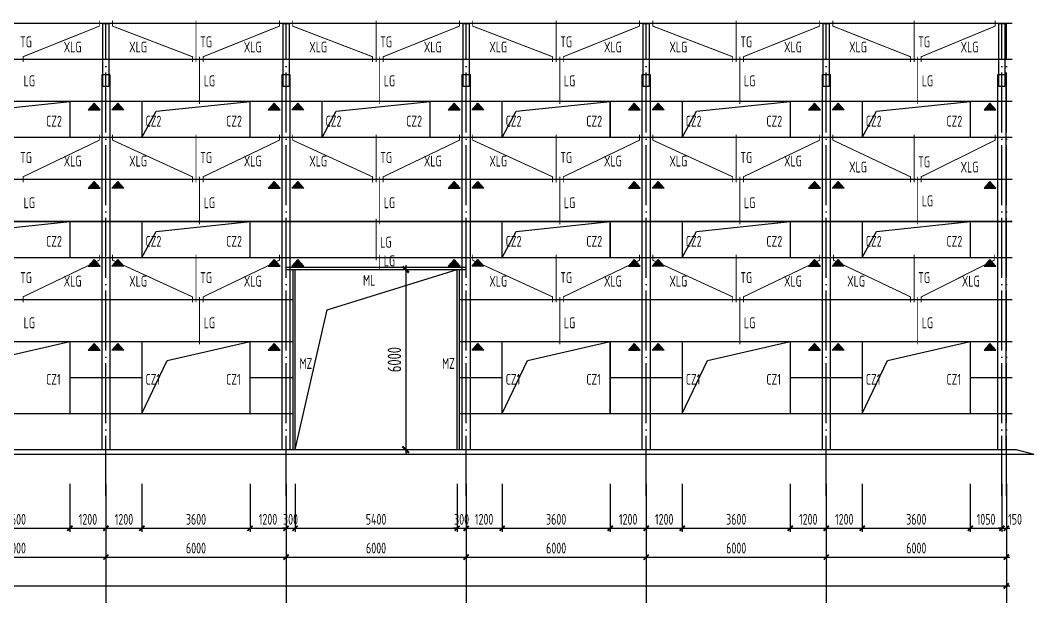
# Model space of a CAD drawing. Extents: x -1389621 to 57380, y -92505 to 283644.
# Drawn here: x 4482 to 38249, y 82884 to 102291 of the extents above; entities that cross this region are included whole.
import ezdxf

# ---------------------------------------------------------------- set-up
doc = ezdxf.new("R2010")
doc.units = 0
doc.header["$LTSCALE"] = 100
doc.header["$MEASUREMENT"] = 0
doc.linetypes.add('DOTE', pattern=[2.42, 2, -0.2, 0.02, -0.2])
doc.layers.get('0').update_dxf_attribs({"linetype": 'CONTINUOUS'})
doc.layers.get('Defpoints').update_dxf_attribs({"linetype": 'CONTINUOUS'})
for name, color, linetype in [('AXIS', 3, 'CONTINUOUS'), ('DIM', 3, 'CONTINUOUS'), ('DOTE', 1, 'DOTE'), ('PUB_DIM', 3, 'CONTINUOUS'), ('TC', 151, 'CONTINUOUS'), ('构件号', 1, 'CONTINUOUS'), ('柱子', 3, 'CONTINUOUS'), ('梁', 4, 'CONTINUOUS'), ('系杆支撑', 2, 'CONTINUOUS')]:
    doc.layers.add(name, color=color, linetype=linetype)
doc.layers.add('数字', color=3, linetype='CONTINUOUS', lineweight=20)
doc.styles.add('TSSD_Dimension', font='tssdeng.shx', dxfattribs={"width": 0.7, "bigfont": 'hztxt.shx'})
doc.styles.add('TSSD_REIN', font='Tssdeng.shx', dxfattribs={"width": 0.7, "bigfont": 'hztxt.shx'})
doc.dimstyles.new('TSSD_100_100', dxfattribs={"dimtxt": 300, "dimasz": 100, "dimexe": 100, "dimexo": 250, "dimgap": 100, "dimtad": 1, "dimdec": 0, "dimzin": 0, "dimdsep": 46, "dimtxsty": 'TSSD_Dimension', "dimblk": 'ARCHTICK', "dimblk1": 'ARCHTICK', "dimblk2": 'ARCHTICK', "dimcen": 0, "dimdle": 100, "dimclrt": 7, "dimadec": 0, "dimazin": 0, "dimtfac": 1, "dimtdec": 0, "dimtix": 1, "dimtmove": 2, "dimatfit": 3, "dimfxl": 0, "dimtolj": 1, "dimtzin": 0, "dimarcsym": 0})

# ---------------------------------------------------------------- blocks, each defined once
blk = doc.blocks.new('_ArchTick')
at = {"color": 0, "linetype": 'ByBlock'}
blk.add_lwpolyline([(-0.71, -0.71, 0.5, 0.5, 0), (0.71, 0.71, 0.5, 0.5, 0)], format="xyseb", dxfattribs=at)
blk = doc.blocks.new('*D176')
at = {"layer": 'Defpoints', "color": 0, "ltscale": 100}
for p in [(1337, 86690), (7337, 86690), (7337, 84405)]:
    blk.add_point(p, dxfattribs=at)
at = {"layer": 'DIM', "color": 0, "lineweight": -2, "ltscale": 100}
for p, q in [((1337, 86390), (1337, 84285)), ((7337, 86390), (7337, 84285)), ((1217, 84405), (7457, 84405))]:
    blk.add_line(p, q, dxfattribs=at)
at = {"layer": 'DIM', "color": 0, "lineweight": -2, "ltscale": 100, "xscale": 120, "yscale": 120, "zscale": 120, "rotation": 180}
blk.add_blockref('_ArchTick', (1337, 84405), dxfattribs=at)
at = {"layer": 'DIM', "color": 0, "lineweight": -2, "ltscale": 100, "xscale": 120, "yscale": 120, "zscale": 120}
blk.add_blockref('_ArchTick', (7337, 84405), dxfattribs=at)
at = {"layer": 'DIM', "color": 7, "ltscale": 100, "insert": (4337, 84705), "char_height": 360, "attachment_point": 5, "style": 'TSSD_Dimension'}
blk.add_mtext('\\A1;6000', dxfattribs=at)
blk = doc.blocks.new('*D177')
at = {"layer": 'Defpoints', "color": 0, "ltscale": 100}
for p in [(7337, 86690), (13337, 86690), (13337, 84405)]:
    blk.add_point(p, dxfattribs=at)
at = {"layer": 'DIM', "color": 0, "lineweight": -2, "ltscale": 100}
for p, q in [((7337, 86390), (7337, 84285)), ((13337, 86390), (13337, 84285)), ((7217, 84405), (13457, 84405))]:
    blk.add_line(p, q, dxfattribs=at)
at = {"layer": 'DIM', "color": 0, "lineweight": -2, "ltscale": 100, "xscale": 120, "yscale": 120, "zscale": 120, "rotation": 180}
blk.add_blockref('_ArchTick', (7337, 84405), dxfattribs=at)
at = {"layer": 'DIM', "color": 0, "lineweight": -2, "ltscale": 100, "xscale": 120, "yscale": 120, "zscale": 120}
blk.add_blockref('_ArchTick', (13337, 84405), dxfattribs=at)
at = {"layer": 'DIM', "color": 7, "ltscale": 100, "insert": (10337, 84705), "char_height": 360, "attachment_point": 5, "style": 'TSSD_Dimension'}
blk.add_mtext('\\A1;6000', dxfattribs=at)
blk = doc.blocks.new('*D178')
at = {"layer": 'Defpoints', "color": 0, "ltscale": 100}
for p in [(13337, 86690), (19337, 86690), (19337, 84405)]:
    blk.add_point(p, dxfattribs=at)
at = {"layer": 'DIM', "color": 0, "lineweight": -2, "ltscale": 100}
for p, q in [((13337, 86390), (13337, 84285)), ((19337, 86390), (19337, 84285)), ((13217, 84405), (19457, 84405))]:
    blk.add_line(p, q, dxfattribs=at)
at = {"layer": 'DIM', "color": 0, "lineweight": -2, "ltscale": 100, "xscale": 120, "yscale": 120, "zscale": 120, "rotation": 180}
blk.add_blockref('_ArchTick', (13337, 84405), dxfattribs=at)
at = {"layer": 'DIM', "color": 0, "lineweight": -2, "ltscale": 100, "xscale": 120, "yscale": 120, "zscale": 120}
blk.add_blockref('_ArchTick', (19337, 84405), dxfattribs=at)
at = {"layer": 'DIM', "color": 7, "ltscale": 100, "insert": (16337, 84705), "char_height": 360, "attachment_point": 5, "style": 'TSSD_Dimension'}
blk.add_mtext('\\A1;6000', dxfattribs=at)
blk = doc.blocks.new('*D179')
at = {"layer": 'Defpoints', "color": 0, "ltscale": 100}
for p in [(19337, 86690), (25337, 86690), (25337, 84405)]:
    blk.add_point(p, dxfattribs=at)
at = {"layer": 'DIM', "color": 0, "lineweight": -2, "ltscale": 100}
for p, q in [((19337, 86390), (19337, 84285)), ((25337, 86390), (25337, 84285)), ((19217, 84405), (25457, 84405))]:
    blk.add_line(p, q, dxfattribs=at)
at = {"layer": 'DIM', "color": 0, "lineweight": -2, "ltscale": 100, "xscale": 120, "yscale": 120, "zscale": 120, "rotation": 180}
blk.add_blockref('_ArchTick', (19337, 84405), dxfattribs=at)
at = {"layer": 'DIM', "color": 0, "lineweight": -2, "ltscale": 100, "xscale": 120, "yscale": 120, "zscale": 120}
blk.add_blockref('_ArchTick', (25337, 84405), dxfattribs=at)
at = {"layer": 'DIM', "color": 7, "ltscale": 100, "insert": (22337, 84705), "char_height": 360, "attachment_point": 5, "style": 'TSSD_Dimension'}
blk.add_mtext('\\A1;6000', dxfattribs=at)
blk = doc.blocks.new('*D180')
at = {"layer": 'Defpoints', "color": 0, "ltscale": 100}
for p in [(25337, 86690), (31337, 86690), (31337, 84405)]:
    blk.add_point(p, dxfattribs=at)
at = {"layer": 'DIM', "color": 0, "lineweight": -2, "ltscale": 100}
for p, q in [((25337, 86390), (25337, 84285)), ((31337, 86390), (31337, 84285)), ((25217, 84405), (31457, 84405))]:
    blk.add_line(p, q, dxfattribs=at)
at = {"layer": 'DIM', "color": 0, "lineweight": -2, "ltscale": 100, "xscale": 120, "yscale": 120, "zscale": 120, "rotation": 180}
blk.add_blockref('_ArchTick', (25337, 84405), dxfattribs=at)
at = {"layer": 'DIM', "color": 0, "lineweight": -2, "ltscale": 100, "xscale": 120, "yscale": 120, "zscale": 120}
blk.add_blockref('_ArchTick', (31337, 84405), dxfattribs=at)
at = {"layer": 'DIM', "color": 7, "ltscale": 100, "insert": (28337, 84705), "char_height": 360, "attachment_point": 5, "style": 'TSSD_Dimension'}
blk.add_mtext('\\A1;6000', dxfattribs=at)
blk = doc.blocks.new('*D181')
at = {"layer": 'Defpoints', "color": 0, "ltscale": 100}
for p in [(31337, 86690), (37337, 86690), (37337, 84405)]:
    blk.add_point(p, dxfattribs=at)
at = {"layer": 'DIM', "color": 0, "lineweight": -2, "ltscale": 100}
for p, q in [((31337, 86390), (31337, 84285)), ((37337, 86390), (37337, 84285)), ((31217, 84405), (37457, 84405))]:
    blk.add_line(p, q, dxfattribs=at)
at = {"layer": 'DIM', "color": 0, "lineweight": -2, "ltscale": 100, "xscale": 120, "yscale": 120, "zscale": 120, "rotation": 180}
blk.add_blockref('_ArchTick', (31337, 84405), dxfattribs=at)
at = {"layer": 'DIM', "color": 0, "lineweight": -2, "ltscale": 100, "xscale": 120, "yscale": 120, "zscale": 120}
blk.add_blockref('_ArchTick', (37337, 84405), dxfattribs=at)
at = {"layer": 'DIM', "color": 7, "ltscale": 100, "insert": (34337, 84705), "char_height": 360, "attachment_point": 5, "style": 'TSSD_Dimension'}
blk.add_mtext('\\A1;6000', dxfattribs=at)
blk = doc.blocks.new('*D182')
at = {"layer": 'Defpoints', "color": 0, "ltscale": 100}
for p in [(-34663, 86930), (37337, 86930), (37337, 83445)]:
    blk.add_point(p, dxfattribs=at)
at = {"layer": 'DIM', "color": 0, "lineweight": -2, "ltscale": 100}
for p, q in [((-34663, 86630), (-34663, 83325)), ((37337, 86630), (37337, 83325)), ((-34783, 83445), (37457, 83445))]:
    blk.add_line(p, q, dxfattribs=at)
at = {"layer": 'DIM', "color": 0, "lineweight": -2, "ltscale": 100, "xscale": 120, "yscale": 120, "zscale": 120, "rotation": 180}
blk.add_blockref('_ArchTick', (-34663, 83445), dxfattribs=at)
at = {"layer": 'DIM', "color": 0, "lineweight": -2, "ltscale": 100, "xscale": 120, "yscale": 120, "zscale": 120}
blk.add_blockref('_ArchTick', (37337, 83445), dxfattribs=at)
at = {"layer": 'DIM', "color": 7, "ltscale": 100, "insert": (1337, 83745), "char_height": 360, "attachment_point": 5, "style": 'TSSD_Dimension'}
blk.add_mtext('\\A1;72000', dxfattribs=at)
blk = doc.blocks.new('*D183')
at = {"layer": 'Defpoints', "color": 0, "ltscale": 100}
for p in [(37187, 87150), (37337, 87150), (37337, 85365)]:
    blk.add_point(p, dxfattribs=at)
at = {"layer": 'DIM', "color": 0, "lineweight": -2, "ltscale": 100}
for p, q in [((37187, 86850), (37187, 85245)), ((37337, 86850), (37337, 85245)), ((37187, 85365), (37067, 85365)), ((37187, 85365), (37337, 85365)), ((37337, 85365), (37457, 85365))]:
    blk.add_line(p, q, dxfattribs=at)
at = {"layer": 'DIM', "color": 0, "lineweight": -2, "ltscale": 100, "xscale": 120, "yscale": 120, "zscale": 120}
blk.add_blockref('_ArchTick', (37187, 85365), dxfattribs=at)
at = {"layer": 'DIM', "color": 0, "lineweight": -2, "ltscale": 100, "xscale": 120, "yscale": 120, "zscale": 120, "rotation": 180}
blk.add_blockref('_ArchTick', (37337, 85365), dxfattribs=at)
at = {"layer": 'DIM', "color": 7, "ltscale": 100, "insert": (37627, 85665), "char_height": 360, "attachment_point": 5, "style": 'TSSD_Dimension'}
blk.add_mtext('\\A1;150', dxfattribs=at)
blk = doc.blocks.new('*D216')
at = {"layer": 'Defpoints', "color": 0, "ltscale": 100}
for p in [(2537, 87150), (6137, 87150), (6137, 85365)]:
    blk.add_point(p, dxfattribs=at)
at = {"layer": 'DIM', "color": 0, "lineweight": -2, "ltscale": 100}
for p, q in [((2537, 86850), (2537, 85245)), ((6137, 86850), (6137, 85245)), ((2417, 85365), (6257, 85365))]:
    blk.add_line(p, q, dxfattribs=at)
at = {"layer": 'DIM', "color": 0, "lineweight": -2, "ltscale": 100, "xscale": 120, "yscale": 120, "zscale": 120, "rotation": 180}
blk.add_blockref('_ArchTick', (2537, 85365), dxfattribs=at)
at = {"layer": 'DIM', "color": 0, "lineweight": -2, "ltscale": 100, "xscale": 120, "yscale": 120, "zscale": 120}
blk.add_blockref('_ArchTick', (6137, 85365), dxfattribs=at)
at = {"layer": 'DIM', "color": 7, "ltscale": 100, "insert": (4337, 85665), "char_height": 360, "attachment_point": 5, "style": 'TSSD_Dimension'}
blk.add_mtext('\\A1;3600', dxfattribs=at)
blk = doc.blocks.new('*D217')
at = {"layer": 'Defpoints', "color": 0, "ltscale": 100}
for p in [(6137, 87150), (7337, 87150), (7337, 85365)]:
    blk.add_point(p, dxfattribs=at)
at = {"layer": 'DIM', "color": 0, "lineweight": -2, "ltscale": 100}
for p, q in [((6137, 86850), (6137, 85245)), ((7337, 86850), (7337, 85245)), ((6017, 85365), (7457, 85365))]:
    blk.add_line(p, q, dxfattribs=at)
at = {"layer": 'DIM', "color": 0, "lineweight": -2, "ltscale": 100, "xscale": 120, "yscale": 120, "zscale": 120, "rotation": 180}
blk.add_blockref('_ArchTick', (6137, 85365), dxfattribs=at)
at = {"layer": 'DIM', "color": 0, "lineweight": -2, "ltscale": 100, "xscale": 120, "yscale": 120, "zscale": 120}
blk.add_blockref('_ArchTick', (7337, 85365), dxfattribs=at)
at = {"layer": 'DIM', "color": 7, "ltscale": 100, "insert": (6737, 85665), "char_height": 360, "attachment_point": 5, "style": 'TSSD_Dimension'}
blk.add_mtext('\\A1;1200', dxfattribs=at)
blk = doc.blocks.new('*D218')
at = {"layer": 'Defpoints', "color": 0, "ltscale": 100}
for p in [(7337, 87150), (8537, 87150), (8537, 85365)]:
    blk.add_point(p, dxfattribs=at)
at = {"layer": 'DIM', "color": 0, "lineweight": -2, "ltscale": 100}
for p, q in [((7337, 86850), (7337, 85245)), ((8537, 86850), (8537, 85245)), ((7217, 85365), (8657, 85365))]:
    blk.add_line(p, q, dxfattribs=at)
at = {"layer": 'DIM', "color": 0, "lineweight": -2, "ltscale": 100, "xscale": 120, "yscale": 120, "zscale": 120, "rotation": 180}
blk.add_blockref('_ArchTick', (7337, 85365), dxfattribs=at)
at = {"layer": 'DIM', "color": 0, "lineweight": -2, "ltscale": 100, "xscale": 120, "yscale": 120, "zscale": 120}
blk.add_blockref('_ArchTick', (8537, 85365), dxfattribs=at)
at = {"layer": 'DIM', "color": 7, "ltscale": 100, "insert": (7937, 85665), "char_height": 360, "attachment_point": 5, "style": 'TSSD_Dimension'}
blk.add_mtext('\\A1;1200', dxfattribs=at)
blk = doc.blocks.new('*D219')
at = {"layer": 'Defpoints', "color": 0, "ltscale": 100}
for p in [(8537, 87150), (12137, 87150), (12137, 85365)]:
    blk.add_point(p, dxfattribs=at)
at = {"layer": 'DIM', "color": 0, "lineweight": -2, "ltscale": 100}
for p, q in [((8537, 86850), (8537, 85245)), ((12137, 86850), (12137, 85245)), ((8417, 85365), (12257, 85365))]:
    blk.add_line(p, q, dxfattribs=at)
at = {"layer": 'DIM', "color": 0, "lineweight": -2, "ltscale": 100, "xscale": 120, "yscale": 120, "zscale": 120, "rotation": 180}
blk.add_blockref('_ArchTick', (8537, 85365), dxfattribs=at)
at = {"layer": 'DIM', "color": 0, "lineweight": -2, "ltscale": 100, "xscale": 120, "yscale": 120, "zscale": 120}
blk.add_blockref('_ArchTick', (12137, 85365), dxfattribs=at)
at = {"layer": 'DIM', "color": 7, "ltscale": 100, "insert": (10337, 85665), "char_height": 360, "attachment_point": 5, "style": 'TSSD_Dimension'}
blk.add_mtext('\\A1;3600', dxfattribs=at)
blk = doc.blocks.new('*D220')
at = {"layer": 'Defpoints', "color": 0, "ltscale": 100}
for p in [(12137, 87150), (13337, 87150), (13337, 85365)]:
    blk.add_point(p, dxfattribs=at)
at = {"layer": 'DIM', "color": 0, "lineweight": -2, "ltscale": 100}
for p, q in [((12137, 86850), (12137, 85245)), ((13337, 86850), (13337, 85245)), ((12017, 85365), (13457, 85365))]:
    blk.add_line(p, q, dxfattribs=at)
at = {"layer": 'DIM', "color": 0, "lineweight": -2, "ltscale": 100, "xscale": 120, "yscale": 120, "zscale": 120, "rotation": 180}
blk.add_blockref('_ArchTick', (12137, 85365), dxfattribs=at)
at = {"layer": 'DIM', "color": 0, "lineweight": -2, "ltscale": 100, "xscale": 120, "yscale": 120, "zscale": 120}
blk.add_blockref('_ArchTick', (13337, 85365), dxfattribs=at)
at = {"layer": 'DIM', "color": 7, "ltscale": 100, "insert": (12737, 85665), "char_height": 360, "attachment_point": 5, "style": 'TSSD_Dimension'}
blk.add_mtext('\\A1;1200', dxfattribs=at)
blk = doc.blocks.new('*D221')
at = {"layer": 'Defpoints', "color": 0, "ltscale": 100}
for p in [(13337, 87150), (13637, 87150), (13637, 85365)]:
    blk.add_point(p, dxfattribs=at)
at = {"layer": 'DIM', "color": 0, "lineweight": -2, "ltscale": 100}
for p, q in [((13337, 86850), (13337, 85245)), ((13637, 86850), (13637, 85245)), ((13337, 85365), (13217, 85365)), ((13337, 85365), (13637, 85365)), ((13637, 85365), (13757, 85365))]:
    blk.add_line(p, q, dxfattribs=at)
at = {"layer": 'DIM', "color": 0, "lineweight": -2, "ltscale": 100, "xscale": 120, "yscale": 120, "zscale": 120}
blk.add_blockref('_ArchTick', (13337, 85365), dxfattribs=at)
at = {"layer": 'DIM', "color": 0, "lineweight": -2, "ltscale": 100, "xscale": 120, "yscale": 120, "zscale": 120, "rotation": 180}
blk.add_blockref('_ArchTick', (13637, 85365), dxfattribs=at)
at = {"layer": 'DIM', "color": 7, "ltscale": 100, "insert": (13487, 85665), "char_height": 360, "attachment_point": 5, "style": 'TSSD_Dimension'}
blk.add_mtext('\\A1;300', dxfattribs=at)
blk = doc.blocks.new('*D222')
at = {"layer": 'Defpoints', "color": 0, "ltscale": 100}
for p in [(13637, 87150), (19037, 87150), (19037, 85365)]:
    blk.add_point(p, dxfattribs=at)
at = {"layer": 'DIM', "color": 0, "lineweight": -2, "ltscale": 100}
for p, q in [((13637, 86850), (13637, 85245)), ((19037, 86850), (19037, 85245)), ((13517, 85365), (19157, 85365))]:
    blk.add_line(p, q, dxfattribs=at)
at = {"layer": 'DIM', "color": 0, "lineweight": -2, "ltscale": 100, "xscale": 120, "yscale": 120, "zscale": 120, "rotation": 180}
blk.add_blockref('_ArchTick', (13637, 85365), dxfattribs=at)
at = {"layer": 'DIM', "color": 0, "lineweight": -2, "ltscale": 100, "xscale": 120, "yscale": 120, "zscale": 120}
blk.add_blockref('_ArchTick', (19037, 85365), dxfattribs=at)
at = {"layer": 'DIM', "color": 7, "ltscale": 100, "insert": (16337, 85665), "char_height": 360, "attachment_point": 5, "style": 'TSSD_Dimension'}
blk.add_mtext('\\A1;5400', dxfattribs=at)
blk = doc.blocks.new('*D223')
at = {"layer": 'Defpoints', "color": 0, "ltscale": 100}
for p in [(19037, 87150), (19337, 87150), (19337, 85365)]:
    blk.add_point(p, dxfattribs=at)
at = {"layer": 'DIM', "color": 0, "lineweight": -2, "ltscale": 100}
for p, q in [((19037, 86850), (19037, 85245)), ((19337, 86850), (19337, 85245)), ((19037, 85365), (18917, 85365)), ((19037, 85365), (19337, 85365)), ((19337, 85365), (19457, 85365))]:
    blk.add_line(p, q, dxfattribs=at)
at = {"layer": 'DIM', "color": 0, "lineweight": -2, "ltscale": 100, "xscale": 120, "yscale": 120, "zscale": 120}
blk.add_blockref('_ArchTick', (19037, 85365), dxfattribs=at)
at = {"layer": 'DIM', "color": 0, "lineweight": -2, "ltscale": 100, "xscale": 120, "yscale": 120, "zscale": 120, "rotation": 180}
blk.add_blockref('_ArchTick', (19337, 85365), dxfattribs=at)
at = {"layer": 'DIM', "color": 7, "ltscale": 100, "insert": (19187, 85665), "char_height": 360, "attachment_point": 5, "style": 'TSSD_Dimension'}
blk.add_mtext('\\A1;300', dxfattribs=at)
blk = doc.blocks.new('*D224')
at = {"layer": 'Defpoints', "color": 0, "ltscale": 100}
for p in [(19337, 87150), (20537, 87150), (20537, 85365)]:
    blk.add_point(p, dxfattribs=at)
at = {"layer": 'DIM', "color": 0, "lineweight": -2, "ltscale": 100}
for p, q in [((19337, 86850), (19337, 85245)), ((20537, 86850), (20537, 85245)), ((19217, 85365), (20657, 85365))]:
    blk.add_line(p, q, dxfattribs=at)
at = {"layer": 'DIM', "color": 0, "lineweight": -2, "ltscale": 100, "xscale": 120, "yscale": 120, "zscale": 120, "rotation": 180}
blk.add_blockref('_ArchTick', (19337, 85365), dxfattribs=at)
at = {"layer": 'DIM', "color": 0, "lineweight": -2, "ltscale": 100, "xscale": 120, "yscale": 120, "zscale": 120}
blk.add_blockref('_ArchTick', (20537, 85365), dxfattribs=at)
at = {"layer": 'DIM', "color": 7, "ltscale": 100, "insert": (19937, 85665), "char_height": 360, "attachment_point": 5, "style": 'TSSD_Dimension'}
blk.add_mtext('\\A1;1200', dxfattribs=at)
blk = doc.blocks.new('*D225')
at = {"layer": 'Defpoints', "color": 0, "ltscale": 100}
for p in [(20537, 87150), (24137, 87150), (24137, 85365)]:
    blk.add_point(p, dxfattribs=at)
at = {"layer": 'DIM', "color": 0, "lineweight": -2, "ltscale": 100}
for p, q in [((20537, 86850), (20537, 85245)), ((24137, 86850), (24137, 85245)), ((20417, 85365), (24257, 85365))]:
    blk.add_line(p, q, dxfattribs=at)
at = {"layer": 'DIM', "color": 0, "lineweight": -2, "ltscale": 100, "xscale": 120, "yscale": 120, "zscale": 120, "rotation": 180}
blk.add_blockref('_ArchTick', (20537, 85365), dxfattribs=at)
at = {"layer": 'DIM', "color": 0, "lineweight": -2, "ltscale": 100, "xscale": 120, "yscale": 120, "zscale": 120}
blk.add_blockref('_ArchTick', (24137, 85365), dxfattribs=at)
at = {"layer": 'DIM', "color": 7, "ltscale": 100, "insert": (22337, 85665), "char_height": 360, "attachment_point": 5, "style": 'TSSD_Dimension'}
blk.add_mtext('\\A1;3600', dxfattribs=at)
blk = doc.blocks.new('*D226')
at = {"layer": 'Defpoints', "color": 0, "ltscale": 100}
for p in [(24137, 87150), (25337, 87150), (25337, 85365)]:
    blk.add_point(p, dxfattribs=at)
at = {"layer": 'DIM', "color": 0, "lineweight": -2, "ltscale": 100}
for p, q in [((24137, 86850), (24137, 85245)), ((25337, 86850), (25337, 85245)), ((24017, 85365), (25457, 85365))]:
    blk.add_line(p, q, dxfattribs=at)
at = {"layer": 'DIM', "color": 0, "lineweight": -2, "ltscale": 100, "xscale": 120, "yscale": 120, "zscale": 120, "rotation": 180}
blk.add_blockref('_ArchTick', (24137, 85365), dxfattribs=at)
at = {"layer": 'DIM', "color": 0, "lineweight": -2, "ltscale": 100, "xscale": 120, "yscale": 120, "zscale": 120}
blk.add_blockref('_ArchTick', (25337, 85365), dxfattribs=at)
at = {"layer": 'DIM', "color": 7, "ltscale": 100, "insert": (24737, 85665), "char_height": 360, "attachment_point": 5, "style": 'TSSD_Dimension'}
blk.add_mtext('\\A1;1200', dxfattribs=at)
blk = doc.blocks.new('*D227')
at = {"layer": 'Defpoints', "color": 0, "ltscale": 100}
for p in [(25337, 87150), (26537, 87150), (26537, 85365)]:
    blk.add_point(p, dxfattribs=at)
at = {"layer": 'DIM', "color": 0, "lineweight": -2, "ltscale": 100}
for p, q in [((25337, 86850), (25337, 85245)), ((26537, 86850), (26537, 85245)), ((25217, 85365), (26657, 85365))]:
    blk.add_line(p, q, dxfattribs=at)
at = {"layer": 'DIM', "color": 0, "lineweight": -2, "ltscale": 100, "xscale": 120, "yscale": 120, "zscale": 120, "rotation": 180}
blk.add_blockref('_ArchTick', (25337, 85365), dxfattribs=at)
at = {"layer": 'DIM', "color": 0, "lineweight": -2, "ltscale": 100, "xscale": 120, "yscale": 120, "zscale": 120}
blk.add_blockref('_ArchTick', (26537, 85365), dxfattribs=at)
at = {"layer": 'DIM', "color": 7, "ltscale": 100, "insert": (25937, 85665), "char_height": 360, "attachment_point": 5, "style": 'TSSD_Dimension'}
blk.add_mtext('\\A1;1200', dxfattribs=at)
blk = doc.blocks.new('*D228')
at = {"layer": 'Defpoints', "color": 0, "ltscale": 100}
for p in [(26537, 87150), (30137, 87150), (30137, 85365)]:
    blk.add_point(p, dxfattribs=at)
at = {"layer": 'DIM', "color": 0, "lineweight": -2, "ltscale": 100}
for p, q in [((26537, 86850), (26537, 85245)), ((30137, 86850), (30137, 85245)), ((26417, 85365), (30257, 85365))]:
    blk.add_line(p, q, dxfattribs=at)
at = {"layer": 'DIM', "color": 0, "lineweight": -2, "ltscale": 100, "xscale": 120, "yscale": 120, "zscale": 120, "rotation": 180}
blk.add_blockref('_ArchTick', (26537, 85365), dxfattribs=at)
at = {"layer": 'DIM', "color": 0, "lineweight": -2, "ltscale": 100, "xscale": 120, "yscale": 120, "zscale": 120}
blk.add_blockref('_ArchTick', (30137, 85365), dxfattribs=at)
at = {"layer": 'DIM', "color": 7, "ltscale": 100, "insert": (28337, 85665), "char_height": 360, "attachment_point": 5, "style": 'TSSD_Dimension'}
blk.add_mtext('\\A1;3600', dxfattribs=at)
blk = doc.blocks.new('*D229')
at = {"layer": 'Defpoints', "color": 0, "ltscale": 100}
for p in [(30137, 87150), (31337, 87150), (31337, 85365)]:
    blk.add_point(p, dxfattribs=at)
at = {"layer": 'DIM', "color": 0, "lineweight": -2, "ltscale": 100}
for p, q in [((30137, 86850), (30137, 85245)), ((31337, 86850), (31337, 85245)), ((30017, 85365), (31457, 85365))]:
    blk.add_line(p, q, dxfattribs=at)
at = {"layer": 'DIM', "color": 0, "lineweight": -2, "ltscale": 100, "xscale": 120, "yscale": 120, "zscale": 120, "rotation": 180}
blk.add_blockref('_ArchTick', (30137, 85365), dxfattribs=at)
at = {"layer": 'DIM', "color": 0, "lineweight": -2, "ltscale": 100, "xscale": 120, "yscale": 120, "zscale": 120}
blk.add_blockref('_ArchTick', (31337, 85365), dxfattribs=at)
at = {"layer": 'DIM', "color": 7, "ltscale": 100, "insert": (30737, 85665), "char_height": 360, "attachment_point": 5, "style": 'TSSD_Dimension'}
blk.add_mtext('\\A1;1200', dxfattribs=at)
blk = doc.blocks.new('A$C79605478')
at = {"layer": 'PUB_DIM', "linetype": 'Continuous'}
blk.add_hatch(color=6, dxfattribs=at).paths.add_polyline_path([(397, 0), (198, 223), (0, 0)])
at = {"layer": 'PUB_DIM', "color": 6, "linetype": 'Continuous'}
blk.add_lwpolyline([(397, 0), (198, 223), (0, 0)], close=True, dxfattribs=at)
blk = doc.blocks.new('*D2803')
at = {"layer": 'Defpoints', "color": 0, "ltscale": 100}
for p in [(36137, 87150), (37187, 87150), (37187, 85365)]:
    blk.add_point(p, dxfattribs=at)
at = {"layer": 'DIM', "color": 0, "lineweight": -2, "ltscale": 100}
for p, q in [((36137, 86850), (36137, 85245)), ((37187, 86850), (37187, 85245)), ((36017, 85365), (37307, 85365))]:
    blk.add_line(p, q, dxfattribs=at)
at = {"layer": 'DIM', "color": 0, "lineweight": -2, "ltscale": 100, "xscale": 120, "yscale": 120, "zscale": 120, "rotation": 180}
blk.add_blockref('_ArchTick', (36137, 85365), dxfattribs=at)
at = {"layer": 'DIM', "color": 0, "lineweight": -2, "ltscale": 100, "xscale": 120, "yscale": 120, "zscale": 120}
blk.add_blockref('_ArchTick', (37187, 85365), dxfattribs=at)
at = {"layer": 'DIM', "color": 7, "ltscale": 100, "insert": (36662, 85665), "char_height": 360, "attachment_point": 5, "style": 'TSSD_Dimension'}
blk.add_mtext('\\A1;1050', dxfattribs=at)
blk = doc.blocks.new('*D2804')
at = {"layer": 'Defpoints', "color": 0, "ltscale": 100}
for p in [(32537, 87150), (36137, 87150), (36137, 85365)]:
    blk.add_point(p, dxfattribs=at)
at = {"layer": 'DIM', "color": 0, "lineweight": -2, "ltscale": 100}
for p, q in [((32537, 86850), (32537, 85245)), ((36137, 86850), (36137, 85245)), ((32417, 85365), (36257, 85365))]:
    blk.add_line(p, q, dxfattribs=at)
at = {"layer": 'DIM', "color": 0, "lineweight": -2, "ltscale": 100, "xscale": 120, "yscale": 120, "zscale": 120, "rotation": 180}
blk.add_blockref('_ArchTick', (32537, 85365), dxfattribs=at)
at = {"layer": 'DIM', "color": 0, "lineweight": -2, "ltscale": 100, "xscale": 120, "yscale": 120, "zscale": 120}
blk.add_blockref('_ArchTick', (36137, 85365), dxfattribs=at)
at = {"layer": 'DIM', "color": 7, "ltscale": 100, "insert": (34337, 85665), "char_height": 360, "attachment_point": 5, "style": 'TSSD_Dimension'}
blk.add_mtext('\\A1;3600', dxfattribs=at)
blk = doc.blocks.new('*D2805')
at = {"layer": 'Defpoints', "color": 0, "ltscale": 100}
for p in [(31337, 87150), (32537, 87150), (32537, 85365)]:
    blk.add_point(p, dxfattribs=at)
at = {"layer": 'DIM', "color": 0, "lineweight": -2, "ltscale": 100}
for p, q in [((31337, 86850), (31337, 85245)), ((32537, 86850), (32537, 85245)), ((31217, 85365), (32657, 85365))]:
    blk.add_line(p, q, dxfattribs=at)
at = {"layer": 'DIM', "color": 0, "lineweight": -2, "ltscale": 100, "xscale": 120, "yscale": 120, "zscale": 120, "rotation": 180}
blk.add_blockref('_ArchTick', (31337, 85365), dxfattribs=at)
at = {"layer": 'DIM', "color": 0, "lineweight": -2, "ltscale": 100, "xscale": 120, "yscale": 120, "zscale": 120}
blk.add_blockref('_ArchTick', (32537, 85365), dxfattribs=at)
at = {"layer": 'DIM', "color": 7, "ltscale": 100, "insert": (31937, 85665), "char_height": 360, "attachment_point": 5, "style": 'TSSD_Dimension'}
blk.add_mtext('\\A1;1200', dxfattribs=at)
blk = doc.blocks.new('*D2806')
at = {"layer": 'Defpoints', "color": 0, "ltscale": 100}
for p in [(17383, 93986), (17323, 87986), (17383, 87986)]:
    blk.add_point(p, dxfattribs=at)
at = {"layer": 'DIM', "color": 0, "lineweight": -2, "ltscale": 100}
for p, q in [((17008, 93986), (17173, 93986)), ((17323, 94136), (17323, 87836)), ((17008, 87986), (17173, 87986))]:
    blk.add_line(p, q, dxfattribs=at)
at = {"layer": 'DIM', "color": 0, "lineweight": -2, "ltscale": 100, "xscale": 150, "yscale": 150, "zscale": 150}
for p, rotation in [((17323, 93986), 90), ((17323, 87986), 270)]:
    blk.add_blockref('_ArchTick', p, dxfattribs=dict(at, rotation=rotation))
at = {"layer": 'DIM', "color": 7, "ltscale": 100, "insert": (16948, 90986), "char_height": 450, "attachment_point": 5, "rotation": 90, "style": 'TSSD_Dimension'}
blk.add_mtext('\\A1;6000', dxfattribs=at)

msp = doc.modelspace()

# ---------------------------------------------------------------- linework, layer by layer
at = {"ltscale": 100}
for p, q in [((3008.895, 99257.629), (6136.81, 99586.439)), ((9008.895, 99257.629), (12136.81, 99586.439)), ((15008.895, 99257.63), (18136.81, 99586.439)), ((21008.895, 99257.63), (24136.81, 99586.439)), ((27008.895, 99257.629), (30136.81, 99586.439)), ((33008.895, 99257.629), (36136.81, 99586.439)), ((8536.81, 98386.439), (9008.895, 99257.629)), ((14536.81, 98386.439), (15008.895, 99257.63)), ((20536.81, 98386.439), (21008.895, 99257.63)), ((26536.81, 98386.439), (27008.895, 99257.629)), ((32536.81, 98386.439), (33008.895, 99257.629)), ((3008.895, 95257.629), (6136.81, 95586.439)), ((9008.895, 95257.629), (12136.81, 95586.439)), ((21008.895, 95257.63), (24136.81, 95586.439)), ((27008.895, 95257.629), (30136.81, 95586.439)), ((33008.895, 95257.629), (36136.81, 95586.439)), ((8536.81, 94386.439), (9008.895, 95257.629)), ((20536.81, 94386.439), (21008.895, 95257.63)), ((26536.81, 94386.439), (27008.895, 95257.629)), ((32536.81, 94386.439), (33008.895, 95257.629)), ((14712.517, 92645.61), (19036.81, 93986.439)), ((13636.81, 87986.439), (14712.517, 92645.61)), ((3377.893, 90958.589), (6136.81, 91586.439)), ((9377.893, 90958.589), (12136.81, 91586.439)), ((21377.893, 90958.589), (24136.81, 91586.439)), ((27377.893, 90958.589), (30136.81, 91586.439)), ((33377.893, 90958.589), (36136.81, 91586.439)), ((8536.81, 89186.439), (9377.893, 90958.589)), ((20536.81, 89186.44), (21377.893, 90958.589)), ((26536.81, 89186.439), (27377.893, 90958.589)), ((32536.81, 89186.439), (33377.893, 90958.589))]:
    msp.add_line(p, q, dxfattribs=at)
at = {"layer": 'AXIS'}
for p, q in [((7336.81, 86450.485), (7336.81, 82884.467)), ((13336.81, 86450.485), (13336.81, 82884.467)), ((19336.81, 86450.485), (19336.81, 82884.467)), ((25336.81, 86450.485), (25336.81, 82884.467)), ((31336.81, 86450.485), (31336.81, 82884.467)), ((37336.81, 86450.485), (37336.81, 82884.467))]:
    msp.add_line(p, q, dxfattribs=at)
at = {"layer": 'DOTE', "linetype": 'DOTE', "ltscale": 10}
for p, q in [((7336.81, 86450.485), (7336.81, 102186.439)), ((13336.81, 86450.485), (13336.81, 102186.439)), ((19336.81, 86450.485), (19336.81, 102186.439)), ((25336.81, 86450.485), (25336.81, 102186.439)), ((31336.81, 86450.485), (31336.81, 102186.439)), ((37186.81, 86450.485), (37186.81, 102186.439)), ((37336.81, 86450.485), (37336.81, 102186.439))]:
    msp.add_line(p, q, dxfattribs=at)
at = {"layer": '构件号', "const_width": 45}
for points in [[(-34863.19, 102186.439), (37536.81, 102186.439)], [(-34863.19, 100986.439), (37536.81, 100986.439)], [(-34863.19, 99586.439), (37536.81, 99586.439)], [(6136.81, 99586.439), (6136.81, 98386.439)], [(8536.81, 99586.439), (8536.81, 98386.439)], [(12136.81, 99586.439), (12136.81, 98386.439)], [(14536.81, 99586.439), (14536.81, 98386.439)], [(18136.81, 99586.439), (18136.81, 98386.439)], [(20536.81, 99586.439), (20536.81, 98386.439)], [(24136.81, 99586.439), (24136.81, 98386.439)], [(26536.81, 99586.439), (26536.81, 98386.439)], [(30136.81, 99586.439), (30136.81, 98386.439)], [(32536.81, 99586.439), (32536.81, 98386.439)], [(36136.81, 99586.439), (36136.81, 98386.439)], [(-34863.19, 98386.439), (37536.81, 98386.439)], [(-34863.19, 96986.439), (37536.81, 96986.439)], [(-34863.19, 95586.439), (37536.81, 95586.439)], [(6136.81, 95586.439), (6136.81, 94386.439)], [(8536.81, 95586.439), (8536.81, 94386.439)], [(12136.81, 95586.439), (12136.81, 94386.439)], [(20536.81, 95586.439), (20536.81, 94386.439)], [(24136.81, 95586.439), (24136.81, 94386.439)], [(26536.81, 95586.439), (26536.81, 94386.439)], [(30136.81, 95586.439), (30136.81, 94386.439)], [(32536.81, 95586.439), (32536.81, 94386.439)], [(36136.81, 95586.439), (36136.81, 94386.439)], [(-34863.19, 94386.439), (37536.81, 94386.439)], [(13336.81, 94056.439), (19336.81, 94056.439)], [(13336.81, 93986.439), (19336.81, 93986.439)], [(13566.81, 93986.439), (13566.81, 87986.439)], [(13636.81, 93986.439), (13636.81, 87986.439)], [(19036.81, 93986.439), (19036.81, 87986.439)], [(19106.81, 93986.439), (19106.81, 87986.439)], [(-10893.19, 92986.439), (13566.81, 92986.439)], [(19106.81, 92986.439), (37536.81, 92986.439)], [(-10893.19, 91586.439), (13566.81, 91586.439)], [(6136.81, 91586.439), (6136.81, 89186.44)], [(8536.81, 91586.439), (8536.81, 89186.44)], [(12136.81, 91586.439), (12136.81, 89186.44)], [(19106.81, 91586.439), (37536.81, 91586.439)], [(20536.81, 91586.439), (20536.81, 89186.44)], [(24136.81, 91586.439), (24136.81, 89186.44)], [(26536.81, 91586.439), (26536.81, 89186.44)], [(30136.81, 91586.439), (30136.81, 89186.44)], [(32536.81, 91586.439), (32536.81, 89186.44)], [(36136.81, 91586.439), (36136.81, 89186.44)], [(6136.81, 90386.439), (8536.81, 90386.439)], [(12136.81, 90386.439), (13566.81, 90386.439)], [(19106.81, 90386.439), (20536.81, 90386.439)], [(24136.81, 90386.439), (26536.81, 90386.439)], [(30136.81, 90386.439), (32536.81, 90386.439)], [(36136.81, 90386.439), (37536.81, 90386.439)], [(-10893.19, 89186.439), (13566.81, 89186.439)], [(19106.81, 89186.439), (37536.81, 89186.439)]]:
    msp.add_lwpolyline(points, dxfattribs=at)
at = {"layer": '柱子', "ltscale": 100}
for points in [[(7236.81, 102186.439), (7436.81, 102186.439), (7436.81, 100086.439), (7236.81, 100086.439)], [(13236.81, 102186.439), (13436.81, 102186.439), (13436.81, 100086.439), (13236.81, 100086.439)], [(19236.81, 102186.439), (19436.81, 102186.439), (19436.81, 100086.439), (19236.81, 100086.439)], [(25236.81, 102186.439), (25436.81, 102186.439), (25436.81, 100086.439), (25236.81, 100086.439)], [(31236.81, 102186.439), (31436.81, 102186.439), (31436.81, 100086.439), (31236.81, 100086.439)], [(37086.81, 102186.439), (37286.81, 102186.439), (37286.81, 100086.439), (37086.81, 100086.439)]]:
    msp.add_lwpolyline(points, close=True, dxfattribs=at)
for points in [[(7206.81, 87986.439), (7206.81, 100486.439), (7466.81, 100486.439), (7466.81, 87986.439)], [(13206.81, 87986.439), (13206.81, 100486.439), (13466.81, 100486.439), (13466.81, 87986.439)], [(19206.81, 87986.439), (19206.81, 100486.439), (19466.81, 100486.439), (19466.81, 87986.439)], [(25206.81, 87986.439), (25206.81, 100486.439), (25466.81, 100486.439), (25466.81, 87986.439)], [(31206.81, 87986.439), (31206.81, 100486.439), (31466.81, 100486.439), (31466.81, 87986.439)], [(37056.81, 87986.439), (37056.81, 100486.439), (37316.81, 100486.439), (37316.81, 87986.439)]]:
    msp.add_lwpolyline(points, dxfattribs=at)
at = {"layer": '梁', "ltscale": 100}
for p, q in [((-35575.824, 87836.439), (38249.444, 87836.439)), ((-34994.999, 87986.439), (37668.62, 87986.439)), ((37668.62, 87986.439), (38249.444, 87836.439))]:
    msp.add_line(p, q, dxfattribs=at)
at = {"layer": '系杆支撑', "const_width": 30}
for points in [[(7116.81, 102276.252), (7116.81, 102096.626), (4576.81, 101076.601), (4576.81, 100896.278)], [(7556.81, 102276.252), (7556.81, 102096.626), (10216.81, 101076.601), (10216.81, 100896.278)], [(10336.81, 102276.252), (10336.81, 100896.278)], [(13116.81, 102276.252), (13116.81, 102096.626), (10576.81, 101076.601), (10576.81, 100896.278)], [(13556.81, 102276.252), (13556.81, 102096.626), (16216.81, 101076.601), (16216.81, 100896.278)], [(16336.81, 102276.252), (16336.81, 100896.278)], [(19116.81, 102276.252), (19116.81, 102096.626), (16576.81, 101076.601), (16576.81, 100896.278)], [(19556.81, 102276.252), (19556.81, 102096.626), (22216.81, 101076.601), (22216.81, 100896.278)], [(22336.81, 102276.252), (22336.81, 100896.278)], [(25116.81, 102276.252), (25116.81, 102096.626), (22576.81, 101076.601), (22576.81, 100896.278)], [(25556.81, 102276.252), (25556.81, 102096.626), (28216.81, 101076.601), (28216.81, 100896.278)], [(28336.81, 102276.252), (28336.81, 100896.278)], [(31116.81, 102276.252), (31116.81, 102096.626), (28576.81, 101076.601), (28576.81, 100896.278)], [(31556.81, 102276.252), (31556.81, 102096.626), (34141.81, 101076.601), (34141.81, 100896.278)], [(34261.81, 102276.252), (34261.81, 100896.278)], [(36966.81, 102276.252), (36966.81, 102096.626), (34501.81, 101076.601), (34501.81, 100896.278)], [(10456.81, 101076.252), (10456.81, 99496.278)], [(16456.81, 101076.252), (16456.81, 99496.278)], [(22456.81, 101076.252), (22456.81, 99496.278)], [(28456.81, 101076.252), (28456.81, 99496.278)], [(34381.81, 101076.252), (34381.81, 99496.278)], [(7116.81, 98476.252), (7116.81, 98296.626), (4576.81, 97076.601), (4576.81, 96896.278)], [(7556.81, 98476.252), (7556.81, 98296.626), (10216.81, 97076.601), (10216.81, 96896.278)], [(10336.81, 98476.252), (10336.81, 96896.278)], [(13116.81, 98476.252), (13116.81, 98296.626), (10576.81, 97076.601), (10576.81, 96896.278)], [(13556.81, 98476.252), (13556.81, 98296.626), (16216.81, 97076.601), (16216.81, 96896.278)], [(16336.81, 98476.252), (16336.81, 96896.278)], [(19116.81, 98476.252), (19116.81, 98296.626), (16576.81, 97076.601), (16576.81, 96896.278)], [(19556.81, 98476.252), (19556.81, 98296.626), (22216.81, 97076.601), (22216.81, 96896.278)], [(22336.81, 98476.252), (22336.81, 96896.278)], [(25116.81, 98476.252), (25116.81, 98296.626), (22576.81, 97076.601), (22576.81, 96896.278)], [(25556.81, 98476.252), (25556.81, 98296.626), (28216.81, 97076.601), (28216.81, 96896.278)], [(28336.81, 98476.252), (28336.81, 96896.278)], [(31116.81, 98476.252), (31116.81, 98296.626), (28576.81, 97076.601), (28576.81, 96896.278)], [(31556.81, 98476.252), (31556.81, 98296.626), (34141.81, 97076.601), (34141.81, 96896.278)], [(34261.81, 98476.252), (34261.81, 96896.278)], [(36966.81, 98476.252), (36966.81, 98296.626), (34501.81, 97076.601), (34501.81, 96896.278)], [(10456.81, 97076.252), (10456.81, 95496.278)], [(16456.81, 97076.252), (16456.81, 95496.278)], [(22456.81, 97076.252), (22456.81, 95496.278)], [(28456.81, 97076.252), (28456.81, 95496.278)], [(34381.81, 97076.252), (34381.81, 95496.278)], [(16336.81, 95676.252), (16336.81, 94296.278)], [(7116.81, 94476.252), (7116.81, 94296.626), (4576.81, 93076.601), (4576.81, 92896.278)], [(7556.81, 94476.252), (7556.81, 94296.626), (10216.81, 93076.601), (10216.81, 92896.278)], [(10336.81, 94476.252), (10336.81, 92896.278)], [(13116.81, 94476.252), (13116.81, 94296.626), (10576.81, 93076.601), (10576.81, 92896.278)], [(16456.81, 94476.252), (16456.81, 93986.439)], [(19556.81, 94476.252), (19556.81, 94296.626), (22216.81, 93076.601), (22216.81, 92896.278)], [(22336.81, 94476.252), (22336.81, 92896.278)], [(25116.81, 94476.252), (25116.81, 94296.626), (22576.81, 93076.601), (22576.81, 92896.278)], [(25556.81, 94476.252), (25556.81, 94296.626), (28216.81, 93076.601), (28216.81, 92896.278)], [(28336.81, 94476.252), (28336.81, 92896.278)], [(31116.81, 94476.252), (31116.81, 94296.626), (28576.81, 93076.601), (28576.81, 92896.278)], [(31576.81, 94476.252), (31576.81, 94296.626), (34141.81, 93076.601), (34141.81, 92896.278)], [(34261.81, 94476.252), (34261.81, 92896.278)], [(36936.81, 94476.252), (36936.81, 94296.626), (34501.81, 93076.601), (34501.81, 92896.278)], [(10456.81, 93076.252), (10456.81, 91496.278)], [(22456.81, 93076.252), (22456.81, 91496.278)], [(28456.81, 93076.252), (28456.81, 91496.278)], [(34381.81, 93076.252), (34381.81, 91496.278)]]:
    msp.add_lwpolyline(points, dxfattribs=at)

# ---------------------------------------------------------------- block references
at = {"layer": 'TC', "linetype": 'ByBlock', "ltscale": 100}
for p in [(6743.272, 99301.776), (12743.272, 99301.776), (18743.272, 99301.776), (24743.272, 99301.776), (30743.272, 99301.776), (36593.272, 99301.776), (6743.272, 96701.776), (12743.272, 96701.776), (18743.272, 96701.776), (24743.272, 96701.776), (30743.272, 96701.776), (36593.272, 96701.776), (6743.272, 94101.776), (12743.272, 94101.776), (18743.272, 94101.776), (24743.272, 94101.776), (30743.272, 94101.776), (36593.272, 94101.776), (6743.272, 91301.776), (12743.272, 91301.776), (24743.272, 91301.776), (30743.272, 91301.776), (36593.272, 91301.776)]:
    msp.add_blockref('A$C79605478', p, dxfattribs=at)
at = {"layer": 'TC', "linetype": 'ByBlock', "ltscale": 100, "xscale": -1}
for p in [(7930.349, 99301.776), (13930.349, 99301.776), (19930.349, 99301.776), (25930.349, 99301.776), (31930.349, 99301.776), (7930.349, 96701.776), (13930.349, 96701.776), (19930.349, 96701.776), (25930.349, 96701.776), (31930.349, 96701.776), (7930.349, 94101.776), (13930.349, 94101.776), (19930.349, 94101.776), (25930.349, 94101.776), (31930.349, 94101.776), (7930.349, 91301.776), (19930.349, 91301.776), (25930.349, 91301.776), (31930.349, 91301.776)]:
    msp.add_blockref('A$C79605478', p, dxfattribs=at)

# ---------------------------------------------------------------- texts
at = {"layer": '数字', "ltscale": 100, "style": 'TSSD_REIN', "width": 0.7}
for s, p in [('TG', (4474.593, 101392.647)), ('TG', (10474.593, 101392.647)), ('TG', (16474.593, 101392.647)), ('TG', (22474.593, 101392.647)), ('TG', (28474.593, 101392.647)), ('TG', (34399.593, 101392.647)), ('XLG', (5928.903, 101218.798)), ('XLG', (8109.497, 101218.798)), ('XLG', (11928.903, 101218.798)), ('XLG', (14109.497, 101218.798)), ('XLG', (17928.903, 101218.798)), ('XLG', (20109.497, 101218.798)), ('XLG', (23928.903, 101218.798)), ('XLG', (26109.497, 101218.798)), ('XLG', (29928.903, 101218.798)), ('XLG', (32096.735, 101218.798)), ('XLG', (35812.435, 101218.798)), ('LG', (4594.593, 100092.647)), ('LG', (10594.593, 100092.647)), ('LG', (16594.593, 100092.647)), ('LG', (22594.593, 100092.647)), ('LG', (28594.593, 100092.647)), ('LG', (34519.593, 100092.647)), ('CZ2', (5341.817, 98750.948)), ('CZ2', (8655.991, 98750.948)), ('CZ2', (11341.817, 98750.948)), ('CZ2', (14655.991, 98750.949)), ('CZ2', (17341.817, 98750.949)), ('CZ2', (20655.991, 98750.949)), ('CZ2', (23341.817, 98750.949)), ('CZ2', (26655.991, 98750.948)), ('CZ2', (29341.817, 98750.948)), ('CZ2', (32655.991, 98750.948)), ('CZ2', (35341.817, 98750.948)), ('TG', (4474.593, 97537.722)), ('XLG', (5928.903, 97418.798)), ('XLG', (8109.497, 97418.798)), ('TG', (10474.593, 97537.722)), ('XLG', (11928.903, 97418.798)), ('XLG', (14109.497, 97418.798)), ('TG', (16474.593, 97537.722)), ('XLG', (17928.903, 97418.798)), ('XLG', (20109.497, 97418.798)), ('TG', (22474.593, 97537.722)), ('XLG', (23928.903, 97418.798)), ('XLG', (26109.497, 97418.798)), ('TG', (28474.593, 97537.722)), ('XLG', (29928.903, 97418.798)), ('TG', (34399.593, 97392.647)), ('XLG', (32096.735, 97218.798)), ('XLG', (35812.435, 97218.798)), ('LG', (4594.593, 96030.389)), ('LG', (10594.593, 96030.389)), ('LG', (16594.593, 96030.389)), ('LG', (22594.593, 96030.389)), ('LG', (28594.593, 96030.389)), ('LG', (34519.593, 96092.647)), ('CZ2', (5341.817, 94747.54)), ('CZ2', (8655.991, 94747.54)), ('CZ2', (11341.817, 94747.54)), ('LG', (16474.593, 94717.719)), ('CZ2', (20655.991, 94747.54)), ('CZ2', (23341.817, 94747.54)), ('CZ2', (26655.991, 94747.54)), ('CZ2', (29341.817, 94747.54)), ('CZ2', (32655.991, 94747.54)), ('CZ2', (35341.817, 94747.54)), ('LG', (16594.593, 94095.885)), ('TG', (4474.593, 93537.722)), ('TG', (10474.593, 93537.722)), ('TG', (22474.593, 93537.722)), ('TG', (28474.593, 93537.722)), ('TG', (34399.593, 93537.722)), ('XLG', (5928.903, 93418.798)), ('XLG', (8109.497, 93418.798)), ('XLG', (11928.903, 93418.798)), ('ML', (15902.624, 93445.71)), ('XLG', (20109.497, 93418.798)), ('XLG', (23928.903, 93418.798)), ('XLG', (26109.497, 93418.798)), ('XLG', (29928.903, 93418.798)), ('XLG', (32034.497, 93418.798)), ('XLG', (35853.903, 93418.798)), ('LG', (4594.593, 92030.389)), ('LG', (10594.593, 92030.389)), ('LG', (22594.593, 92030.389)), ('LG', (28594.593, 92030.389)), ('LG', (34519.593, 92030.389)), ('MZ', (13787.754, 90677.153)), ('MZ', (18536.651, 90677.153)), ('CZ1', (5341.817, 90147.088)), ('CZ1', (8655.991, 90147.088)), ('CZ1', (11341.817, 90147.088)), ('CZ1', (20655.991, 90147.088)), ('CZ1', (23341.817, 90147.088)), ('CZ1', (26655.991, 90147.088)), ('CZ1', (29341.817, 90147.088)), ('CZ1', (32655.991, 90147.088)), ('CZ1', (35341.817, 90147.088))]:
    msp.add_text(s, height=360, dxfattribs=at).set_placement(p)

# ---------------------------------------------------------------- dimensions: what is measured, and where the dimension line sits
at = {"layer": 'DIM', "ltscale": 100}
dim = msp.add_linear_dim(base=(17323.499, 87986.439), p1=(17382.788, 93986.439), p2=(17382.788, 87986.439), angle=90, dimstyle='TSSD_100_100', override={"dimscale": 1.5}, dxfattribs=at)
dim.commit()
dim.dimension.update_dxf_attribs({"geometry": '*D2806', "text_midpoint": (16948.499, 90986.439)})
for p1, p2, distance, picture, middle in [((2536.81, 87150.485), (6136.81, 87150.485), -1785.741, '*D216', (4336.81, 85664.744)), ((6136.81, 87150.485), (7336.81, 87150.485), -1785.741, '*D217', (6736.81, 85664.744)), ((7336.81, 87150.485), (8536.81, 87150.485), -1785.741, '*D218', (7936.81, 85664.744)), ((8536.81, 87150.485), (12136.81, 87150.485), -1785.741, '*D219', (10336.81, 85664.744)), ((12136.81, 87150.485), (13336.81, 87150.485), -1785.741, '*D220', (12736.81, 85664.744)), ((13336.81, 87150.485), (13636.81, 87150.485), -1785.741, '*D221', (13486.81, 85664.744)), ((13636.81, 87150.485), (19036.81, 87150.485), -1785.741, '*D222', (16336.81, 85664.744)), ((19036.81, 87150.485), (19336.81, 87150.485), -1785.741, '*D223', (19186.81, 85664.744)), ((19336.81, 87150.485), (20536.81, 87150.485), -1785.741, '*D224', (19936.81, 85664.744)), ((20536.81, 87150.485), (24136.81, 87150.485), -1785.741, '*D225', (22336.81, 85664.744)), ((24136.81, 87150.485), (25336.81, 87150.485), -1785.741, '*D226', (24736.81, 85664.744)), ((25336.81, 87150.485), (26536.81, 87150.485), -1785.741, '*D227', (25936.81, 85664.744)), ((26536.81, 87150.485), (30136.81, 87150.485), -1785.741, '*D228', (28336.81, 85664.744)), ((30136.81, 87150.485), (31336.81, 87150.485), -1785.741, '*D229', (30736.81, 85664.744)), ((31336.81, 87150.485), (32536.81, 87150.485), -1785.741, '*D2805', (31936.81, 85664.744)), ((32536.81, 87150.485), (36136.81, 87150.485), -1785.741, '*D2804', (34336.81, 85664.744)), ((36136.81, 87150.485), (37186.81, 87150.485), -1785.741, '*D2803', (36661.81, 85664.744)), ((-34663.19, 86930.485), (37336.81, 86930.485), -3485.741, '*D182', (1336.81, 83744.744)), ((1336.81, 86690.485), (7336.81, 86690.485), -2285.741, '*D176', (4336.81, 84704.744)), ((7336.81, 86690.485), (13336.81, 86690.485), -2285.741, '*D177', (10336.81, 84704.744)), ((13336.81, 86690.485), (19336.81, 86690.485), -2285.741, '*D178', (16336.81, 84704.744)), ((19336.81, 86690.485), (25336.81, 86690.485), -2285.741, '*D179', (22336.81, 84704.744)), ((25336.81, 86690.485), (31336.81, 86690.485), -2285.741, '*D180', (28336.81, 84704.744)), ((31336.81, 86690.485), (37336.81, 86690.485), -2285.741, '*D181', (34336.81, 84704.744))]:
    dim = msp.add_aligned_dim(p1=p1, p2=p2, distance=distance, dimstyle='TSSD_100_100', override={"dimscale": 1.2}, dxfattribs=at)
    dim.commit()
    dim.dimension.update_dxf_attribs({"geometry": picture, "text_midpoint": middle})
dim = msp.add_linear_dim(base=(37336.81, 85364.744), p1=(37186.81, 87150.485), p2=(37336.81, 87150.485), angle=0, dimstyle='TSSD_100_100', override={"dimscale": 1.2}, dxfattribs=at)
dim.commit()
dim.dimension.update_dxf_attribs({"geometry": '*D183', "text_midpoint": (37627.118, 85664.744), "dimtype": 161})

doc.saveas('drawing.dxf')
